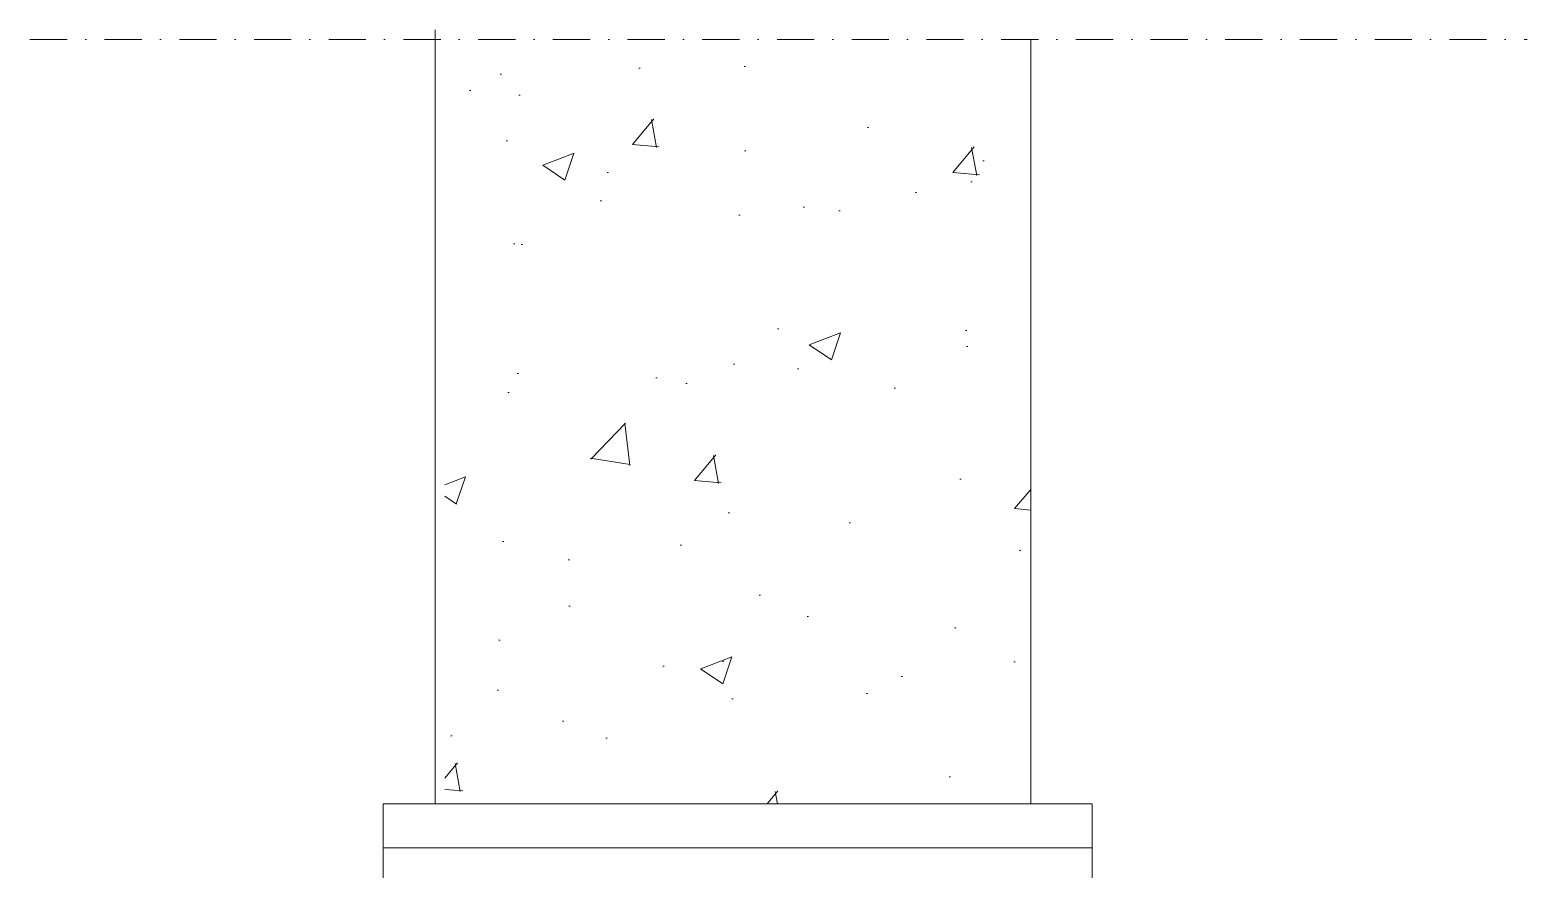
# Model space of a CAD drawing. Header units: millimetres. Extents: x 210628 to 232146, y -111309 to -91563.
# Drawn here: x 217608 to 218119, y -106342 to -106056 of the extents above; entities that cross this region are included whole.
import ezdxf

# ---------------------------------------------------------------- set-up
doc = ezdxf.new("R2010")
doc.units = ezdxf.units.MM
doc.linetypes.add('DASHDOT', pattern=[25.4, 12.7, -6.35, 0, -6.35])
doc.layers.get('0').update_dxf_attribs({"lineweight": 20})
doc.layers.add('ahsap gor', color=24, linetype='Continuous', lineweight=20)

msp = doc.modelspace()

# ---------------------------------------------------------------- hatches: boundary and pattern name
h = msp.add_hatch()
h.set_pattern_fill('AR-CONC', color=256, scale=0.6)
h.set_pattern_definition([(50, (4692.12, 10898.27), (109.3108, -9.56345), [11.43, -125.73]), (355, (4692.12, 10898.27), (-21.146053, 114.634107), [9.144, -100.58435]), (100.451445, (4701.23, 10897.48), (88.16475, 105.07065), [9.714005, -106.854147]), (46.1842, (4692.12, 10928.75), (162.647425, -25.2254), [17.145, -188.595]), (96.63556, (4705.67, 10926.65), (142.44248, 148.45567), [14.57101, -160.28136]), (351.18415, (4692.12, 10928.75), (142.44248, 148.45567), [13.71598, -150.87584]), (21, (4707.36, 10921.13), (90.968635, -61.35912), [11.43, -125.73]), (326, (4707.36, 10921.13), (37.081217, 110.51278), [9.144, -100.584]), (71.451445, (4714.94, 10916.02), (128.04985, 49.15366), [9.714005, -106.853963]), (37.5, (4692.12, 10898.273), (1.853162, 50.7330233), [0, -99.3648, 0, -102.108, 0, -100.965]), (7.5, (4692.12, 10898.273), (40.091798, 60.108345), [0, -58.2168, 0, -97.0788, 0, -38.481]), (327.5, (4658.136, 10898.273), (81.354357, -3.4372464), [0, -38.1, 0, -118.872, 0, -157.734]), (317.5, (4642.896, 10898.27), (88.877509, 15.255895), [0, -49.53, 0, -78.9432, 0, -112.014])])
h.paths.add_polyline_path([(217750.06, -106059.29), (217950.06, -106059.29), (217950.06, -106319.96), (217750.06, -106319.96)])

# ---------------------------------------------------------------- linework, layer by layer
for p, q in [((217746.74, -106319.96, 0), (217746.74, -106056.02, 0)), ((217950.06, -106319.96, 0), (217950.06, -106059.29, 0))]:
    msp.add_line(p, q)
at = {"linetype": 'DASHDOT', "elevation": 0}
msp.add_lwpolyline([(217608.45, -106059.29), (218119.45, -106059.29)], dxfattribs=at)
at = {"layer": 'ahsap gor'}
for p, q in [((217729.06, -106499.96, 0), (217729.06, -106319.96, 0)), ((217729.06, -106319.96, 0), (217971.06, -106319.96, 0)), ((217971.06, -106319.96, 0), (217971.06, -106504.46, 0)), ((217729.06, -106334.96, 0), (217971.06, -106334.96, 0))]:
    msp.add_line(p, q, dxfattribs=at)

doc.saveas('drawing.dxf')
